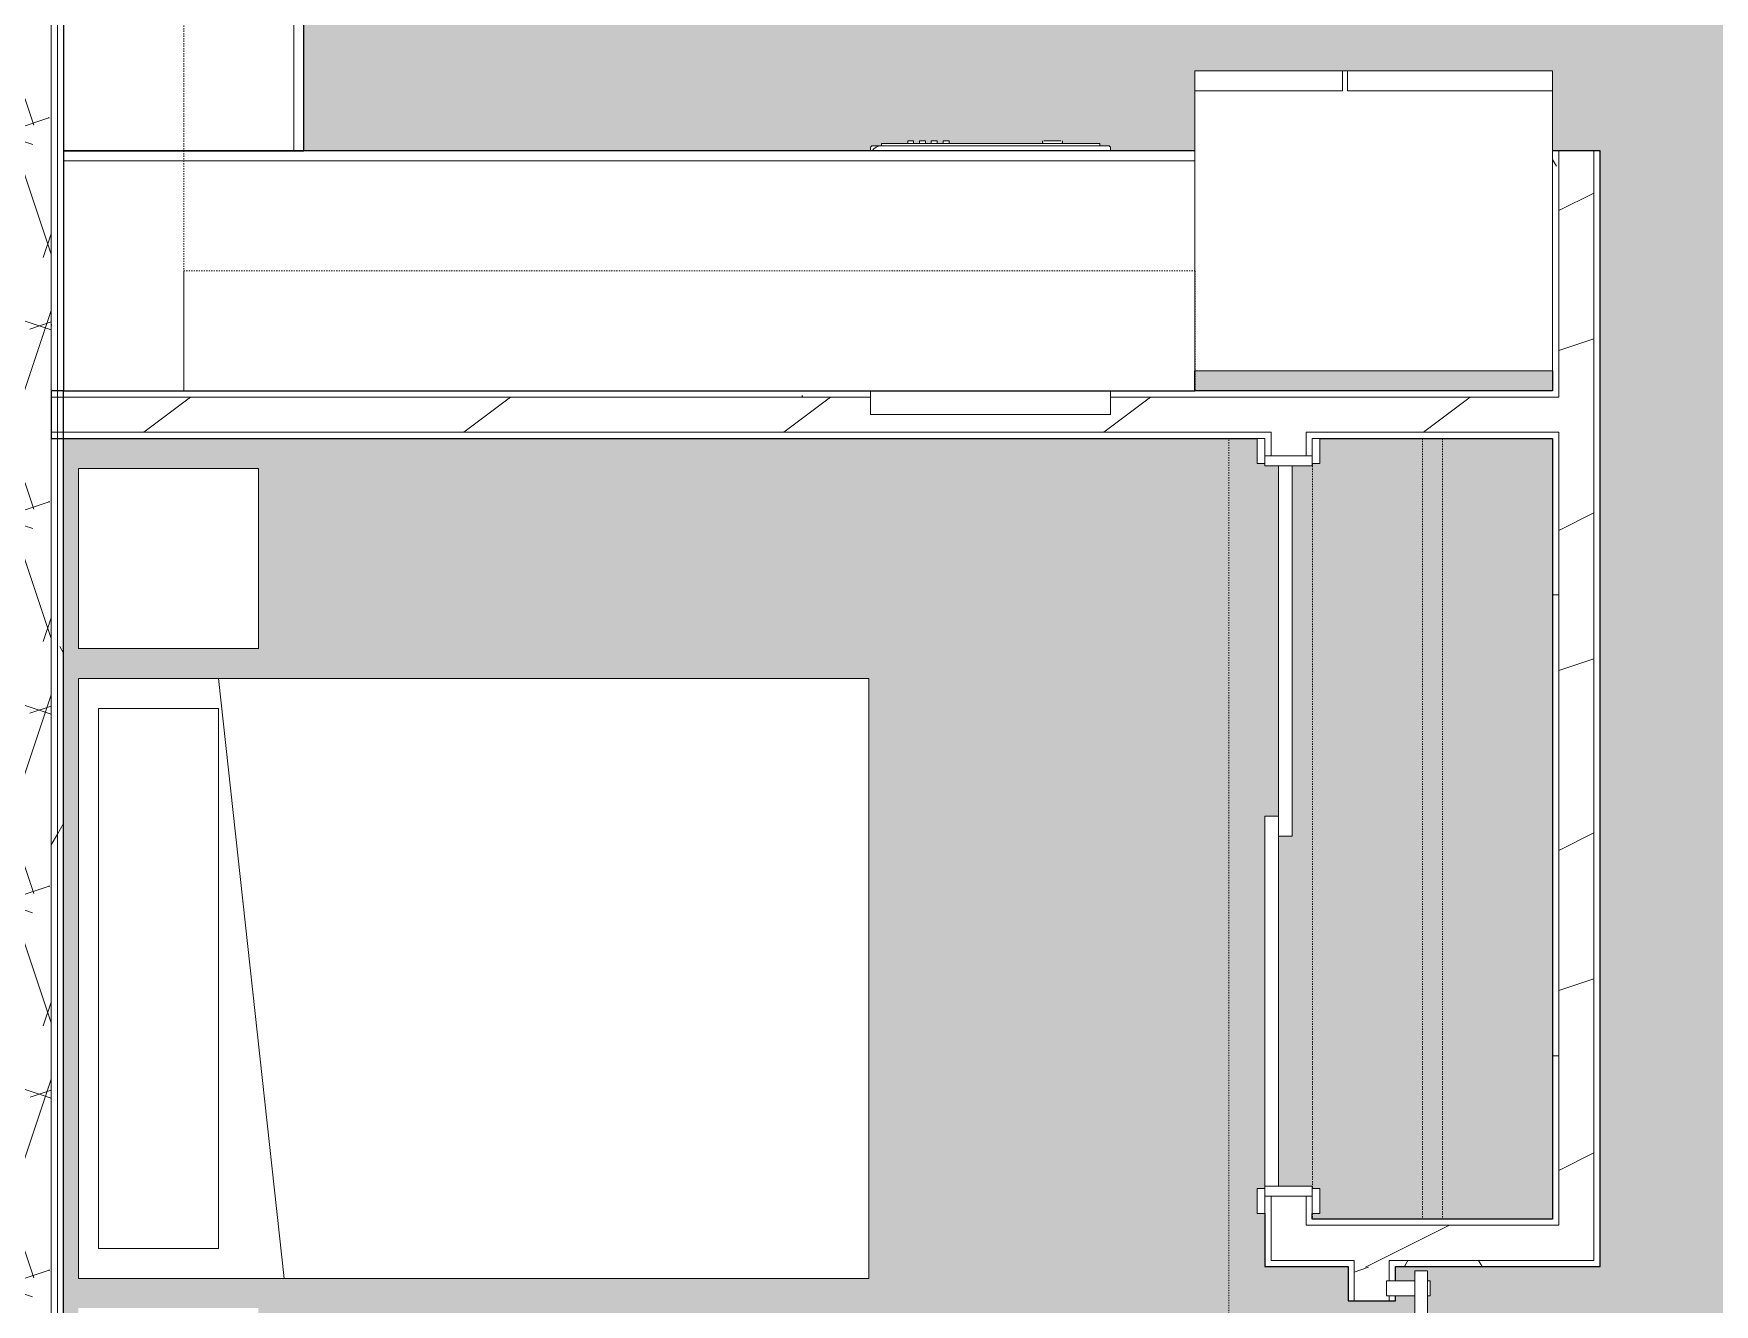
# Model space of a CAD drawing. Header units: inches. Extents: x -4830 to -235, y 9551 to 12852.
# Drawn here: x -2916.3 to -2748.3, y 10558.2 to 10685.3 of the extents above; entities that cross this region are included whole.
import ezdxf

# ---------------------------------------------------------------- set-up
doc = ezdxf.new("R2010")
doc.units = ezdxf.units.IN
doc.header["$MEASUREMENT"] = 0
doc.linetypes.add('Dash', pattern=[0.25, 0.125, -0.125])
for name, color, linetype, lineweight in [('0-1', 7, 'Continuous', 5), ('0-2', 7, 'Continuous', 9), ('A-AREA-PATT-2', 254, 'Continuous', 9), ('A-DOOR-1', 7, 'Continuous', 9), ('A-DOOR-2', 50, 'Continuous', 13), ('A-DOOR-3', 250, 'Continuous', 25), ('A-DOOR-FRAM-1', 50, 'Continuous', 13), ('A-WALL-1', 250, 'Continuous', 25), ('A-WALL-2', 7, 'Continuous', 9), ('A-WALL-PATT-1', 7, 'Continuous', 9), ('A-WALL-PATT-2', 8, 'Continuous', 9), ('A-WALL-PATT-3', 253, 'Continuous', 9), ('I-FURN-1', 7, 'Continuous', 9), ('I-FURN-HDLN-1', 7, 'Dash', 9), ('I-WALL-1', 250, 'Continuous', 25), ('Q-CASE-1', 250, 'Continuous', 25), ('Q-CASE-2', 7, 'Continuous', 9), ('Q-CASE-HDLN-1', 7, 'Dash', 9), ('Q-SPCQ-1', 7, 'Continuous', 9)]:
    doc.layers.add(name, color=color, linetype=linetype, lineweight=lineweight)
pattern_1 = [(0, (0, 0), (61.44, 15.36), [2.534, -43.546, 2.534, -43.546, -245.76]), (0, (0, 0), (61.44, 15.36), [-92.16, 2.534, -89.626, 2.534, -43.546, -107.52]), (0, (0, 0), (61.44, 15.36), [-230.4, 2.534, -28.186, 2.534, -74.266]), (120, (23.04, 7.68), (-44.02215, 45.5286), [2.534, -43.546, 2.534, -43.546, -245.76]), (120, (23.04, 7.68), (-44.02215, 45.5286), [-92.16, 2.534, -89.626, 2.534, -43.546, -107.52]), (120, (23.04, 7.68), (-44.02215, 45.5286), [-230.4, 2.534, -28.186, 2.534, -74.266]), (240, (30.72, 38.4), (-17.41785, -60.8886), [2.534, -43.546, 2.534, -43.546, -245.76]), (240, (30.72, 38.4), (-17.41785, -60.8886), [-92.16, 2.534, -89.626, 2.534, -43.546, -107.52]), (240, (30.72, 38.4), (-17.41785, -60.8886), [-230.4, 2.534, -28.186, 2.534, -74.266])]
pattern_2 = [(216.87, (12.795, 31.987), (95.9612857, 63.9749714), [15.994, -143.942]), (206.565, (31.987, 22.391), (-31.986981, -31.986924), [35.763, -35.763]), (198.435, (31.987, 6.397), (-63.974746, -31.987128), [20.231, -80.922])]

# ---------------------------------------------------------------- blocks, each defined once
blk = doc.blocks.new('FOLDING_SLIDING CLOSET - 72_ x 80_-1372823-FLOOR PLAN - 3RD FLOOR')
at = {"layer": 'A-DOOR-1'}
for p, q in [((-36.25, 3), (-38.75, 3)), ((-38.75, 3), (-38.75, 2.25)), ((-38.75, 2.25), (-36.25, 2.25)), ((-36.25, 2.25), (-36.25, 3)), ((38.75, 3), (36.25, 3)), ((36.25, 3), (36.25, 2.25)), ((36.25, 2.25), (38.75, 2.25)), ((38.75, 2.25), (38.75, 3)), ((-36.25, -2.5), (-38.75, -2.5)), ((-38.75, -2.5), (-38.75, -3.25)), ((-38.75, -3.25), (-36.25, -3.25)), ((-36.25, -3.25), (-36.25, -2.5)), ((38.75, -2.5), (36.25, -2.5)), ((36.25, -2.5), (36.25, -3.25)), ((36.25, -3.25), (38.75, -3.25)), ((38.75, -3.25), (38.75, -2.5))]:
    blk.add_line(p, q, dxfattribs=at)
at = {"layer": 'A-DOOR-2'}
for p, q in [((1, 2.25), (-36, 2.25)), ((-36, 2.25), (-36, 0.87)), ((1, 0.87), (1, 2.25)), ((-36, 0.87), (1, 0.87)), ((36, 0.87), (-1, 0.87)), ((-1, 0.87), (-1, -0.5)), ((36, -0.5), (36, 0.87)), ((-1, -0.5), (36, -0.5))]:
    blk.add_line(p, q, dxfattribs=at)
at = {"layer": 'A-DOOR-FRAM-1'}
for p, q in [((-36, 2.25), (-37, 2.25)), ((-37, 2.25), (-37, -2.5)), ((-36, -2.5), (-36, 2.25)), ((36, 2.25), (36, -2.5)), ((37, 2.25), (36, 2.25)), ((37, -2.5), (37, 2.25)), ((-37, -2.5), (-36, -2.5)), ((36, -2.5), (37, -2.5))]:
    blk.add_line(p, q, dxfattribs=at)
blk = doc.blocks.new('Refrigerator_-_Side-by-Side_6047 - 36_ X 30_-1372843-FLOOR PLAN - 3RD FLOOR')
at = {"layer": 'Q-SPCQ-1'}
for p, q in [((-17.88, 15.58), (17.87, 15.58)), ((-17.88, -14.42), (-17.88, 15.58)), ((-17.88, 15.58), (-3.13, 15.58)), ((-17.88, 15.58), (-17.88, 13.58)), ((-3.13, 13.58), (-3.13, 15.58)), ((-2.63, 15.58), (17.87, 15.58)), ((-2.63, 15.58), (-2.63, 13.58)), ((17.87, 15.58), (17.87, -14.42)), ((17.87, 13.58), (17.87, 15.58)), ((-3.13, 13.58), (-17.88, 13.58)), ((17.87, 13.58), (-2.63, 13.58)), ((17.87, -14.42), (-17.88, -14.42))]:
    blk.add_line(p, q, dxfattribs=at)
blk = doc.blocks.new('OD_CW_Base Cabinet - OD_CW_Base Cabinet-1965007-FLOOR PLAN - 3RD FLOOR')
at = {"layer": 'Q-CASE-1'}
for p, q in [((113.84, 24), (0.74, 24)), ((0.74, 24), (0.74, 22)), ((113.84, 0), (113.84, 24)), ((0.74, 0), (113.84, 0))]:
    blk.add_line(p, q, dxfattribs=at)
at = {"layer": 'Q-CASE-2'}
for p, q in [((0.74, 22), (0.74, 24)), ((0.74, 24), (113.84, 24)), ((113.84, 24), (113.84, 1)), ((0.74, 1), (113.84, 1)), ((113.84, 1), (0.74, 1)), ((113.84, 0), (0.74, 0)), ((113.84, 1), (113.84, 0))]:
    blk.add_line(p, q, dxfattribs=at)
blk = doc.blocks.new('Dishwasher_15404 - 34_ counter-V33-FLOOR PLAN - 3RD FLOOR')
at = {"layer": 'Q-SPCQ-1'}
for p, q in [((0, 24), (0, 0)), ((2.38, 24), (0, 24)), ((26.68, 24), (26.38, 24)), ((26.87, 22.93), (26.87, 23.8)), ((26.87, 0.2), (26.87, 22.93)), ((26.87, 22.91), (27.12, 22.91)), ((27.12, 22.91), (27.12, 1.09)), ((27.37, 20.28), (27.12, 20.28)), ((27.37, 20.28), (27.37, 19.69)), ((27.12, 19.69), (27.37, 19.69)), ((27.37, 19.1), (27.12, 19.1)), ((27.12, 18.51), (27.37, 18.51)), ((27.37, 19.1), (27.37, 18.51)), ((27.37, 17.92), (27.12, 17.92)), ((27.12, 17.33), (27.37, 17.33)), ((27.37, 17.92), (27.37, 17.33)), ((27.37, 16.74), (27.12, 16.74)), ((27.12, 16.15), (27.37, 16.15)), ((27.37, 16.74), (27.37, 16.15)), ((27.37, 6.79), (27.12, 6.79)), ((27.37, 6.66), (27.37, 5.81)), ((27.37, 5.81), (27.37, 4.96)), ((27.12, 4.82), (27.37, 4.82)), ((26.87, 1.09), (27.12, 1.09)), ((0, 0), (2.38, 0)), ((26.38, 0), (26.68, 0))]:
    blk.add_line(p, q, dxfattribs=at)
for centre, radius, start, end in [((25.8, 22.93), 1.07, 360, 57.5725), ((26.68, 23.8), 0.197, 0, 90), ((26.68, 0.2), 0.197, 270, 360), ((26.68, 0.2), 0.197, 285, 345)]:
    blk.add_arc(centre, radius, start, end, dxfattribs=at)
blk = doc.blocks.new('OD_CW_Base Cabinet - OD_CW_Base Cabinet-1965008-FLOOR PLAN - 3RD FLOOR')
at = {"layer": 'Q-CASE-1'}
for p, q in [((46.97, 24), (0.74, 24)), ((0.74, 24), (0.74, 0)), ((133.01, 24), (70.97, 24)), ((133.01, 0), (133.01, 24)), ((0.74, 0), (133.01, 0))]:
    blk.add_line(p, q, dxfattribs=at)
at = {"layer": 'Q-CASE-2'}
for p, q in [((0.74, 1), (0.74, 24)), ((0.74, 24), (46.97, 24)), ((70.97, 24), (133.01, 24)), ((133.01, 24), (133.01, 1)), ((0.74, 0), (0.74, 1)), ((0.74, 1), (46.97, 1)), ((46.97, 1), (0.74, 1)), ((133.01, 0), (0.74, 0)), ((70.97, 1), (133.01, 1)), ((133.01, 1), (70.97, 1)), ((133.01, 1), (133.01, 0))]:
    blk.add_line(p, q, dxfattribs=at)
blk = doc.blocks.new('OD_CW_Upper Cabinet - OD_CW_Upper Cabinet-1965009-FLOOR PLAN - 3RD FLOOR')
at = {"layer": 'Q-CASE-HDLN-1'}
for p, q in [((0.74, -24), (0.74, -12)), ((0.74, -12), (157.01, -12)), ((157.01, -12), (157.01, -24)), ((157.01, -24), (0.74, -24))]:
    blk.add_line(p, q, dxfattribs=at)
blk = doc.blocks.new('Interior_barn_door_18732 - Interior_barn_door_18732-V70-FLOOR PLAN - 3RD FLOOR')
at = {"layer": 'A-DOOR-1'}
for p, q in [((-57.5, -1.47), (-59, -1.47)), ((-59, -1.47), (-59, -4.32)), ((-57.5, -4.32), (-57.5, -1.47)), ((20, -1.47), (18.5, -1.47)), ((18.5, -1.47), (18.5, -4.32)), ((20, -4.32), (20, -1.47)), ((-53.22, -4.32), (-60, -4.32)), ((-60, -4.95), (-60, -4.32)), ((-60, -5.57), (-60, -4.95)), ((-53.29, -4.23), (-52.82, -4.98)), ((-52.82, -4.92), (-53.29, -5.67)), ((-53.27, -4.23), (-52.79, -4.23)), ((-52.79, -4.23), (-52.31, -4.23)), ((-52.76, -4.98), (-52.29, -4.23)), ((-52.29, -5.67), (-52.76, -4.92)), ((-23.43, -4.32), (-52.36, -4.32)), ((-50.9, -4.07), (-24.9, -4.07)), ((-23.5, -4.23), (-23.03, -4.98)), ((-23.03, -4.92), (-23.5, -5.67)), ((-23.48, -4.23), (-23, -4.23)), ((-23, -4.23), (-22.52, -4.23)), ((-22.97, -4.98), (-22.5, -4.23)), ((-22.5, -5.67), (-22.97, -4.92)), ((21, -4.32), (-22.57, -4.32)), ((21, -4.32), (21, -4.95)), ((21, -4.95), (21, -5.57)), ((-60, -5.57), (-53.21, -5.57)), ((-59, -5.57), (-59, -5.85)), ((-59, -5.85), (-57.5, -5.85)), ((-57.5, -5.85), (-57.5, -5.57)), ((-53.56, -5.67), (-53.56, -6)), ((-52.06, -5.67), (-53.56, -5.67)), ((-52.06, -6), (-53.56, -6)), ((-52.37, -5.57), (-23.42, -5.57)), ((-52.06, -6), (-52.06, -5.67)), ((-24.9, -5.82), (-50.9, -5.82)), ((-23.73, -6), (-23.73, -5.67)), ((-22.23, -5.67), (-23.73, -5.67)), ((-22.23, -6), (-23.73, -6)), ((-23.44, -6.07), (-23.69, -6.07)), ((-23.69, -6.07), (-23.44, -6.07)), ((-23.35, -6.32), (-23.63, -6.32)), ((-23.63, -6.32), (-23.63, -6.57)), ((-23.63, -6.57), (-23.35, -6.57)), ((-23.59, -6.32), (-23.59, -6.57)), ((-22.69, -6.07), (-23.44, -6.07)), ((-23.41, -6.32), (-22.49, -6.32)), ((-22.49, -6.57), (-23.41, -6.57)), ((-23.32, -6.07), (-23.32, -6.32)), ((-23.32, -6.07), (-23.32, -6.32)), ((-22.82, -6.32), (-22.82, -6.07)), ((-22.82, -6.32), (-22.82, -6.07)), ((-22.44, -6.07), (-22.69, -6.07)), ((-22.69, -6.07), (-22.44, -6.07)), ((-22.49, -6.32), (-22.67, -6.32)), ((-22.67, -6.57), (-22.49, -6.57)), ((-22.58, -5.57), (21, -5.57)), ((-22.49, -6.32), (-22.49, -6.57)), ((-22.23, -5.67), (-22.23, -6)), ((-20.62, -6.57), (-20.62, -6.32)), ((18.5, -5.57), (18.5, -5.85)), ((18.5, -5.85), (20, -5.85)), ((20, -5.85), (20, -5.57))]:
    blk.add_line(p, q, dxfattribs=at)
for points, knots in [([(-23.63, -6.32), (-23.6, -6.32), (-23.54, -6.32), (-23.46, -6.32), (-23.43, -6.32)], [-0.72570661, -0.72570661, -0.72570661, -0.72570661, -0.67955891, -0.66350319, -0.66350319, -0.66350319, -0.66350319]), ([(-23.43, -6.57), (-23.46, -6.57), (-23.54, -6.57), (-23.6, -6.57), (-23.63, -6.57)], [0.66350319, 0.66350319, 0.66350319, 0.66350319, 0.67955891, 0.72570661, 0.72570661, 0.72570661, 0.72570661]), ([(-22.49, -6.32), (-22.52, -6.32), (-22.6, -6.32), (-22.69, -6.32), (-22.7, -6.32)], [-0.1486938, -0.1486938, -0.1486938, -0.1486938, -0.13013365, -0.08496789, -0.08496789, -0.08496789, -0.08496789]), ([(-22.68, -6.57), (-22.66, -6.57), (-22.61, -6.57), (-22.52, -6.57), (-22.49, -6.57)], [0.08496789, 0.08496789, 0.08496789, 0.08496789, 0.13013365, 0.1486938, 0.1486938, 0.1486938, 0.1486938]), ([(-22.49, -6.32), (-22.05, -6.32), (-21.63, -6.32), (-21.29, -6.32), (-20.97, -6.32), (-20.67, -6.32), (-20.62, -6.32), (-20.62, -6.32)], [-0.722227, -0.722227, -0.722227, -0.722227, -0.6854273, -0.6485379, -0.6054888, -0.5563887, -0.5098073, -0.5098073, -0.5098073, -0.5098073]), ([(-20.62, -6.57), (-20.62, -6.57), (-20.67, -6.57), (-20.97, -6.57), (-21.29, -6.57), (-21.63, -6.57), (-22.05, -6.57), (-22.49, -6.57)], [0.5098073, 0.5098073, 0.5098073, 0.5098073, 0.5563887, 0.6054888, 0.6485379, 0.6854273, 0.722227, 0.722227, 0.722227, 0.722227]), ([(-20.62, -6.32), (-20.62, -6.32), (-20.63, -6.32), (-20.69, -6.32), (-20.77, -6.32), (-20.79, -6.32)], [-0.50809684, -0.50809684, -0.50809684, -0.50809684, -0.4969616, -0.43765961, -0.42483944, -0.42483944, -0.42483944, -0.42483944]), ([(-20.79, -6.57), (-20.77, -6.57), (-20.69, -6.57), (-20.63, -6.57), (-20.62, -6.57), (-20.62, -6.57)], [0.42483944, 0.42483944, 0.42483944, 0.42483944, 0.43765961, 0.4969616, 0.50809684, 0.50809684, 0.50809684, 0.50809684])]:
    blk.add_open_spline(points, degree=3, knots=knots, dxfattribs=at)
for points in [[(-22.67, -6.32), (-22.65, -6.32), (-22.6, -6.32), (-22.5, -6.32)], [(-22.5, -6.57), (-22.6, -6.57), (-22.65, -6.57), (-22.67, -6.57)], [(-22.47, -6.32), (-22.52, -6.32), (-22.58, -6.32), (-22.65, -6.32)], [(-22.63, -6.57), (-22.57, -6.57), (-22.52, -6.57), (-22.47, -6.57)], [(-22.62, -6.32), (-22.58, -6.32), (-22.54, -6.32), (-22.5, -6.32)], [(-22.5, -6.57), (-22.54, -6.57), (-22.58, -6.57), (-22.62, -6.57)]]:
    blk.add_open_spline(points, degree=3, dxfattribs=at)
at = {"layer": 'A-DOOR-3'}
for p, q in [((-50.9, -4.07), (-55.9, -4.07)), ((-55.9, -4.07), (-55.9, -4.32)), ((-50.9, -4.33), (-50.9, -4.07)), ((-19.9, -4.07), (-24.9, -4.07)), ((-24.9, -4.07), (-24.9, -4.34)), ((-19.9, -4.34), (-19.9, -4.07)), ((-55.9, -5.57), (-55.9, -5.82)), ((-55.9, -5.82), (-53.56, -5.82)), ((-52.06, -5.82), (-50.9, -5.82)), ((-50.9, -5.82), (-50.9, -5.57)), ((-24.9, -5.55), (-24.9, -5.82)), ((-24.9, -5.82), (-23.73, -5.82)), ((-22.23, -5.82), (-19.9, -5.82)), ((-19.9, -5.82), (-19.9, -5.55))]:
    blk.add_line(p, q, dxfattribs=at)
blk = doc.blocks.new('OD_CW_Upper Cabinet - OD_CW_Upper Cabinet-1965010-FLOOR PLAN - 3RD FLOOR')
at = {"layer": 'Q-CASE-HDLN-1'}
for p, q in [((0.74, -24), (0.74, -12)), ((0.74, -12), (101.84, -12)), ((101.84, -12), (101.84, -24)), ((101.84, -24), (0.74, -24))]:
    blk.add_line(p, q, dxfattribs=at)
blk = doc.blocks.new('OD_CW_Closet - OD_CW_Closet-1690852-FLOOR PLAN - 3RD FLOOR')
at = {"layer": 'Q-CASE-HDLN-1'}
for p, q in [((78.78, 24), (0.74, 24)), ((0.74, 24), (0.74, 0.73)), ((78.78, 0), (78.78, 24)), ((0.74, 13), (78.78, 13)), ((0.74, 11), (78.78, 11)), ((3.24, 0), (75.74, 0)), ((78.24, 0), (78.78, 0))]:
    blk.add_line(p, q, dxfattribs=at)
blk = doc.blocks.new('Bed-Standard - Queen 60_ x 79_-1242961-FLOOR PLAN - 3RD FLOOR')
at = {"layer": 'I-FURN-1'}
for p, q in [((40.69, 37.7), (-19.31, 37.7)), ((-19.31, 37.7), (-19.31, -41.3)), ((40.69, -41.3), (40.69, 37.7)), ((-16.31, 35.7), (-16.31, 23.7)), ((-16.31, 35.7), (37.69, 35.7)), ((37.69, 35.7), (37.69, 23.7)), ((40.69, 23.7), (-19.31, 17.13)), ((-16.31, 23.7), (37.69, 23.7)), ((-19.31, -41.3), (40.69, -41.3))]:
    blk.add_line(p, q, dxfattribs=at)
at = {"layer": 'I-FURN-HDLN-1'}
for p, q in [((-55.31, 37.7), (-55.31, -77.3)), ((64.69, -77.3), (64.69, 37.7)), ((-55.31, -77.3), (64.69, -77.3))]:
    blk.add_line(p, q, dxfattribs=at)
blk = doc.blocks.new('Table-Night Stand - 18_ x 18_ x 24_-1352623-FLOOR PLAN - 3RD FLOOR')
at = {"layer": 'I-FURN-1'}
for p, q in [((18.15, 18), (0.15, 18)), ((0.15, 18), (0.15, 0)), ((18.15, 0), (18.15, 18)), ((0.15, 0), (18.15, 0))]:
    blk.add_line(p, q, dxfattribs=at)
blk = doc.blocks.new('CTR - 1st Phase - Unit Layouts_rvt-1-FLOOR PLAN - 3RD FLOOR')
at = {"layer": 'A-WALL-PATT-1'}
h = blk.add_hatch(dxfattribs=at)
h.set_pattern_fill('FP_1', color=256, style=0, pattern_type=2)
h.set_pattern_definition(pattern_1)
h.paths.add_polyline_path([(-2763.85, 10566.76), (-2763.85, 10645.43), (-2764.47, 10645.43), (-2764.47, 10566.76)], flags=0)
h.paths.add_polyline_path([(-2764.47, 10648.93), (-2763.85, 10648.93), (-2763.85, 10673.55), (-2764.47, 10673.55), (-2764.47, 10649.55)], flags=0)
h = blk.add_hatch(dxfattribs=at)
h.set_pattern_fill('FP_1', color=256, style=0, pattern_type=2)
h.set_pattern_definition(pattern_1)
h.paths.add_polyline_path([(-2869.1, 10648.93), (-2832.66, 10648.93), (-2832.66, 10649.55), (-2913.32, 10649.55), (-2913.32, 10648.93), (-2890.32, 10648.93)], flags=0)
h.paths.add_polyline_path([(-2792.62, 10648.93), (-2764.47, 10648.93), (-2764.47, 10649.55), (-2808.66, 10649.55), (-2808.66, 10648.93), (-2792.9, 10648.93)], flags=0)
h = blk.add_hatch(dxfattribs=at)
h.set_pattern_fill('FP_1', color=256, style=0, pattern_type=2)
h.set_pattern_definition(pattern_1)
h.paths.add_polyline_path([(-2777.44, 10562.01), (-2759.72, 10562.01), (-2759.72, 10562.63), (-2780.8, 10562.63), (-2780.8, 10562.01), (-2777.44, 10562.01)], flags=0)
h.paths.add_polyline_path([(-2788.5, 10562.01), (-2784.3, 10562.01), (-2784.3, 10562.63), (-2792.62, 10562.63), (-2792.56, 10562.01), (-2789.12, 10562.01)], flags=0)
h = blk.add_hatch(dxfattribs=at)
h.set_pattern_fill('FP_1', color=256, style=0, pattern_type=2)
h.set_pattern_definition(pattern_1)
h.paths.add_polyline_path([(-2780.8, 10475.14), (-2780.17, 10475.14), (-2780.17, 10481.58), (-2780.8, 10481.58)], flags=0)
h.paths.add_polyline_path([(-2780.17, 10483.08), (-2780.17, 10522.58), (-2780.8, 10522.58), (-2780.8, 10483.08), (-2780.69, 10483.08)], flags=0)
h.paths.add_polyline_path([(-2780.8, 10558.58), (-2780.17, 10558.58), (-2780.17, 10559.08), (-2780.8, 10559.08)], flags=0)
h.paths.add_polyline_path([(-2780.8, 10560.58), (-2780.17, 10560.58), (-2780.17, 10562.01), (-2780.8, 10562.01), (-2780.8, 10561.58)], flags=0)
at = {"layer": 'A-WALL-PATT-2'}
h = blk.add_hatch(dxfattribs=at)
h.set_pattern_fill('FP_2', color=256, style=0, pattern_type=2)
h.set_pattern_definition(pattern_2)
h.paths.add_polyline_path([(-2763.85, 10566.13), (-2760.35, 10566.13), (-2760.35, 10673.55), (-2763.85, 10673.55), (-2763.85, 10566.76)], flags=0)
h = blk.add_hatch(dxfattribs=at)
h.set_pattern_fill('FP_2', color=256, style=0, pattern_type=2)
h.set_pattern_definition(pattern_2)
h.paths.add_polyline_path([(-2792.62, 10645.43), (-2763.85, 10645.43), (-2763.85, 10648.93), (-2808.66, 10648.93), (-2808.66, 10647.18), (-2832.66, 10647.18), (-2832.66, 10648.93), (-2914.57, 10648.93), (-2914.57, 10645.43), (-2792.9, 10645.43)], flags=0)
h = blk.add_hatch(dxfattribs=at)
h.set_pattern_fill('FP_2', color=256, style=0, pattern_type=2)
h.set_pattern_definition(pattern_2)
h.paths.add_polyline_path([(-2775.34, 10562.63), (-2760.35, 10562.63), (-2760.35, 10566.13), (-2789.12, 10566.11), (-2789.12, 10562.63), (-2780.8, 10562.63)], flags=0)
h = blk.add_hatch(dxfattribs=at)
h.set_pattern_fill('FP_2', color=256, style=0, pattern_type=2)
h.set_pattern_definition(pattern_2)
h.paths.add_polyline_path([(-2780.8, 10475.13), (-2780.8, 10481.58), (-2781.08, 10481.58), (-2781.08, 10483.08), (-2780.8, 10483.08), (-2780.8, 10522.58), (-2784.3, 10522.55), (-2784.3, 10475.13), (-2781.08, 10475.13)], flags=0)
h.paths.add_polyline_path([(-2781.08, 10558.58), (-2780.8, 10558.58), (-2780.8, 10559.08), (-2781.08, 10559.08), (-2781.08, 10560.58), (-2780.8, 10560.58), (-2780.8, 10562.63), (-2784.3, 10562.63), (-2784.3, 10558.58)], flags=0)
at = {"layer": 'A-WALL-1'}
for p, q in [((-2759.72, 10673.55), (-2764.47, 10673.55)), ((-2759.72, 10566.76), (-2759.72, 10673.55)), ((-2764.47, 10651.55), (-2764.47, 10649.55)), ((-2913.32, 10649.55), (-2914.57, 10649.55)), ((-2914.57, 10649.55), (-2914.57, 10644.8)), ((-2764.47, 10649.55), (-2800.22, 10649.55)), ((-2914.57, 10644.8), (-2794, 10644.8)), ((-2787.75, 10644.8), (-2764.47, 10644.8)), ((-2764.47, 10644.8), (-2764.47, 10566.76)), ((-2793.25, 10567.3), (-2793.25, 10562.01)), ((-2788.5, 10566.76), (-2788.5, 10567.3)), ((-2764.47, 10566.76), (-2788.5, 10566.76)), ((-2759.72, 10562.63), (-2759.72, 10566.76)), ((-2759.72, 10562.01), (-2759.72, 10562.63)), ((-2793.25, 10562.01), (-2792.62, 10562.01)), ((-2792.62, 10562.01), (-2788.5, 10562.01)), ((-2788.5, 10562.01), (-2784.92, 10562.01)), ((-2784.92, 10562.01), (-2784.92, 10558.58)), ((-2780.17, 10560.58), (-2780.17, 10562.01)), ((-2780.17, 10562.01), (-2759.72, 10562.01)), ((-2780.17, 10558.58), (-2780.17, 10559.08)), ((-2784.92, 10558.58), (-2780.17, 10558.58))]:
    blk.add_line(p, q, dxfattribs=at)
at = {"layer": 'A-WALL-2'}
for p, q in [((-2763.85, 10648.93), (-2763.85, 10673.55)), ((-2760.35, 10566.76), (-2760.35, 10673.55)), ((-2832.66, 10648.93), (-2914.57, 10648.93)), ((-2764.47, 10648.93), (-2808.66, 10648.93)), ((-2763.85, 10648.93), (-2764.47, 10648.93)), ((-2792.62, 10645.43), (-2914.57, 10645.43)), ((-2792.62, 10645.43), (-2792.62, 10644.8)), ((-2792.62, 10644.8), (-2792.62, 10643.05)), ((-2789.12, 10645.43), (-2789.12, 10644.8)), ((-2764.47, 10645.43), (-2789.12, 10645.43)), ((-2789.12, 10644.8), (-2789.12, 10643.05)), ((-2763.85, 10645.43), (-2764.47, 10645.43)), ((-2763.85, 10566.76), (-2763.85, 10645.43)), ((-2792.62, 10569.05), (-2792.62, 10562.63)), ((-2789.12, 10569.05), (-2789.12, 10566.13)), ((-2788.5, 10566.13), (-2789.12, 10566.13)), ((-2763.85, 10566.13), (-2788.5, 10566.13)), ((-2763.85, 10566.76), (-2763.85, 10566.13)), ((-2760.35, 10566.76), (-2760.35, 10566.13)), ((-2760.35, 10566.13), (-2760.35, 10562.63)), ((-2789.12, 10562.63), (-2792.62, 10562.63)), ((-2788.5, 10562.63), (-2789.12, 10562.63)), ((-2784.3, 10562.63), (-2788.5, 10562.63)), ((-2784.3, 10562.63), (-2784.3, 10562.01)), ((-2780.8, 10562.63), (-2780.8, 10562.01)), ((-2760.35, 10562.63), (-2780.8, 10562.63)), ((-2784.3, 10562.01), (-2784.3, 10558.58)), ((-2780.8, 10562.01), (-2780.8, 10560.58)), ((-2780.8, 10559.08), (-2780.8, 10558.58))]:
    blk.add_line(p, q, dxfattribs=at)
at = {"layer": '0-2'}
for name, p, rotation in [('OD_CW_Base Cabinet - OD_CW_Base Cabinet-1965008-FLOOR PLAN - 3RD FLOOR', (-2889.32, 10672.81), 89.99999999996938), ('OD_CW_Upper Cabinet - OD_CW_Upper Cabinet-1965009-FLOOR PLAN - 3RD FLOOR', (-2889.32, 10806.56), 269.9999999999742), ('OD_CW_Base Cabinet - OD_CW_Base Cabinet-1965007-FLOOR PLAN - 3RD FLOOR', (-2799.49, 10673.55), 180), ('Dishwasher_15404 - 34_ counter-V33-FLOOR PLAN - 3RD FLOOR', (-2808.66, 10647.18), 89.99999999996861), ('Bed-Standard - Queen 60_ x 79_-1242961-FLOOR PLAN - 3RD FLOOR', (-2874.14, 10580.11), 89.99999999995094), ('FOLDING_SLIDING CLOSET - 72_ x 80_-1372823-FLOOR PLAN - 3RD FLOOR', (-2791, 10606.05), 89.99999999995859), ('OD_CW_Closet - OD_CW_Closet-1690852-FLOOR PLAN - 3RD FLOOR', (-2788.47, 10645.54), 269.9999999999516), ('Table-Night Stand - 18_ x 18_ x 24_-1352623-FLOOR PLAN - 3RD FLOOR', (-2893.85, 10623.66), 89.9999999999465), ('Interior_barn_door_18732 - Interior_barn_door_18732-V70-FLOOR PLAN - 3RD FLOOR', (-2782.55, 10540.58), 89.99999999996984)]:
    blk.add_blockref(name, p, dxfattribs=dict(at, rotation=rotation))
for name, p in [('Refrigerator_-_Side-by-Side_6047 - 36_ X 30_-1372843-FLOOR PLAN - 3RD FLOOR', (-2782.35, 10665.97)), ('OD_CW_Upper Cabinet - OD_CW_Upper Cabinet-1965010-FLOOR PLAN - 3RD FLOOR', (-2902.06, 10673.55))]:
    blk.add_blockref(name, p, dxfattribs=at)
blk = doc.blocks.new('CTR - 1st Phase - Common Walls_rvt-1-FLOOR PLAN - 3RD FLOOR')
at = {"layer": 'A-AREA-PATT-2'}
h = blk.add_hatch(color=256, dxfattribs=at)
h.paths.add_polyline_path([(-2882.07, 10455.44), (-2882.07, 10457.3), (-2877.32, 10457.3), (-2877.32, 10455.44), (-2871.3, 10455.44), (-2871.3, 10462.89), (-2871.17, 10463.85), (-2870.8, 10464.75), (-2870.21, 10465.52), (-2869.44, 10466.11), (-2868.54, 10466.49), (-2867.5, 10466.61), (-2866.19, 10466.61), (-2866.53, 10469.64), (-2867.72, 10470.64), (-2868.29, 10471.64), (-2868.69, 10473.39), (-2868.82, 10474.64), (-2868.65, 10476.63), (-2868.11, 10478.64), (-2867.38, 10480.64), (-2866.45, 10482.64), (-2865.06, 10484.64), (-2864.06, 10485.64), (-2863.14, 10486.16), (-2861.82, 10486.64), (-2860.82, 10486.64), (-2859.45, 10486.14), (-2858.58, 10485.64), (-2857.58, 10484.64), (-2856.2, 10482.64), (-2855.26, 10480.64), (-2854.54, 10478.64), (-2854, 10476.63), (-2853.86, 10474.22), (-2854, 10473.15), (-2854.09, 10472.64), (-2854.36, 10471.64), (-2854.92, 10470.64), (-2856.11, 10469.64), (-2856.46, 10466.61), (-2855.07, 10466.61), (-2854.11, 10466.49), (-2853.21, 10466.11), (-2852.44, 10465.52), (-2851.85, 10464.75), (-2851.47, 10463.85), (-2851.35, 10462.57), (-2851.35, 10455.44), (-2843.32, 10455.44), (-2843.32, 10479.16), (-2784.92, 10479.16), (-2784.92, 10518.42), (-2793.25, 10518.42), (-2793.25, 10523.17), (-2784.92, 10523.17), (-2784.92, 10522.55), (-2780.17, 10522.58), (-2780.17, 10483.08), (-2778.23, 10483.08), (-2778.23, 10484.69), (-2778.48, 10484.69), (-2778.48, 10520.69), (-2778.23, 10520.69), (-2778.23, 10559.08), (-2780.17, 10559.08), (-2780.17, 10558.58), (-2784.92, 10558.58), (-2784.92, 10562.01), (-2793.25, 10562.01), (-2793.25, 10567.3), (-2794, 10567.3), (-2794, 10569.8), (-2793.25, 10569.8), (-2793.25, 10607.05), (-2791.87, 10607.05), (-2791.87, 10642.05), (-2793.25, 10642.05), (-2793.25, 10642.3), (-2794, 10642.3), (-2794, 10644.8), (-2913.32, 10644.8), (-2913.32, 10523.17), (-2827.25, 10523.17), (-2827.25, 10522.3), (-2863.25, 10522.3), (-2863.25, 10519.3), (-2827.25, 10519.3), (-2827.25, 10518.42), (-2913.32, 10518.42), (-2913.32, 10482.42), (-2877.32, 10482.42), (-2877.32, 10477.3), (-2882.07, 10477.3), (-2882.07, 10477.67), (-2913.32, 10477.67), (-2913.32, 10455.44), (-2897.08, 10455.44)], flags=0)
h.paths.add_polyline_path([(-2720.72, 10475.39), (-2722.47, 10475.39), (-2722.47, 10511.39), (-2720.72, 10511.39), (-2720.72, 10475.76)], flags=0)
h.paths.add_polyline_path([(-2724.75, 10473.39), (-2720.72, 10473.45), (-2720.72, 10475.39), (-2718.72, 10475.39), (-2718.72, 10476.39), (-2717.72, 10476.39), (-2717.72, 10727.77), (-2733.85, 10727.77), (-2733.85, 10745.77), (-2729.85, 10745.77), (-2729.85, 10781.77), (-2733.85, 10781.77), (-2733.85, 10799.77), (-2717.72, 10799.77), (-2717.72, 10809.64), (-2718.67, 10809.64), (-2718.67, 10814.39), (-2717.72, 10814.39), (-2717.72, 10843.51), (-2714.91, 10843.51), (-2714.91, 10846.39), (-2716.91, 10846.39), (-2716.91, 10846.95), (-2750.94, 10846.95), (-2750.94, 10846.39), (-2752.94, 10846.39), (-2752.94, 10842.54), (-2749.97, 10842.54), (-2749.97, 10814.39), (-2748.67, 10814.39), (-2748.67, 10809.64), (-2754.72, 10809.64), (-2754.72, 10842.51), (-2791.71, 10842.51), (-2791.71, 10845.89), (-2829.74, 10845.89), (-2829.74, 10842.51), (-2830.11, 10842.51), (-2830.11, 10845.89), (-2868.14, 10845.89), (-2868.14, 10842.51), (-2881.82, 10842.51), (-2881.82, 10841.2), (-2886.57, 10841.2), (-2886.57, 10842.51), (-2913.32, 10842.51), (-2913.32, 10810.57), (-2886.57, 10810.57), (-2886.57, 10811.2), (-2881.82, 10811.2), (-2881.82, 10805.82), (-2889.32, 10805.82), (-2889.32, 10673.55), (-2832.66, 10673.55), (-2832.61, 10673.91), (-2832.47, 10674.05), (-2831.57, 10674.07), (-2831.57, 10674.3), (-2828.95, 10674.3), (-2828.95, 10674.55), (-2828.36, 10674.55), (-2828.36, 10674.3), (-2827.77, 10674.3), (-2827.77, 10674.55), (-2827.18, 10674.55), (-2827.18, 10674.3), (-2826.59, 10674.3), (-2826.59, 10674.55), (-2826, 10674.55), (-2826, 10674.3), (-2825.4, 10674.3), (-2825.4, 10674.55), (-2824.81, 10674.55), (-2824.81, 10674.3), (-2815.32, 10674.3), (-2815.32, 10674.55), (-2813.62, 10674.55), (-2813.62, 10674.3), (-2809.76, 10674.3), (-2809.76, 10674.05), (-2808.86, 10674.05), (-2808.66, 10673.86), (-2808.66, 10673.55), (-2800.22, 10673.55), (-2800.22, 10681.55), (-2764.47, 10681.55), (-2764.47, 10673.55), (-2759.72, 10673.55), (-2759.72, 10562.01), (-2780.17, 10562.01), (-2780.17, 10560.58), (-2778.23, 10560.58), (-2778.14, 10561.58), (-2776.98, 10561.58), (-2776.98, 10560.58), (-2776.7, 10560.58), (-2776.7, 10559.08), (-2776.98, 10559.08), (-2776.98, 10520.69), (-2776.73, 10520.69), (-2776.73, 10518.35), (-2776.55, 10518.35), (-2776.55, 10516.85), (-2776.73, 10516.85), (-2776.73, 10488.52), (-2776.55, 10488.52), (-2776.55, 10487.02), (-2776.73, 10487.02), (-2776.73, 10484.69), (-2776.98, 10484.69), (-2776.98, 10483.08), (-2776.7, 10483.08), (-2776.73, 10481.58), (-2776.98, 10481.58), (-2777.06, 10480.58), (-2778.23, 10480.58), (-2778.23, 10481.58), (-2780.17, 10481.58), (-2780.17, 10476.39), (-2758.72, 10476.39), (-2758.72, 10475.39), (-2756.72, 10475.39), (-2756.72, 10473.45), (-2754.18, 10473.39)], flags=0)
h.paths.add_polyline_path([(-2775.98, 10517.23), (-2776.23, 10517.23), (-2776.23, 10517.91), (-2775.98, 10517.91), (-2775.98, 10517.36)], flags=0)
h.paths.add_polyline_path([(-2776.23, 10518.09), (-2776.23, 10519.79), (-2775.98, 10519.79), (-2775.98, 10518.09)], flags=0)
h.paths.add_polyline_path([(-2911.85, 10539.87), (-2911.85, 10557.87), (-2893.85, 10557.87), (-2893.85, 10539.87), (-2900.99, 10539.87)], flags=0)
h.paths.add_polyline_path([(-2899.41, 10560.8), (-2911.85, 10560.8), (-2911.85, 10620.8), (-2832.85, 10620.8), (-2832.85, 10560.8), (-2893.85, 10560.8)], flags=0)
h.paths.add_polyline_path([(-2775.34, 10566.76), (-2764.47, 10566.76), (-2764.47, 10644.8), (-2787.75, 10644.8), (-2787.75, 10642.3), (-2788.5, 10642.3), (-2788.5, 10642.05), (-2790.5, 10642.05), (-2790.5, 10605.05), (-2791.87, 10605.05), (-2791.87, 10570.05), (-2788.5, 10570.05), (-2788.5, 10569.8), (-2787.75, 10569.8), (-2787.75, 10567.3), (-2788.5, 10567.3), (-2788.5, 10566.76), (-2780.8, 10566.76)], flags=0)
h.paths.add_polyline_path([(-2893.85, 10623.8), (-2911.85, 10623.8), (-2911.85, 10641.8), (-2893.85, 10641.8), (-2893.85, 10627.84)], flags=0)
h.paths.add_polyline_path([(-2781.92, 10649.55), (-2764.47, 10649.55), (-2764.47, 10651.55), (-2800.22, 10651.55), (-2800.22, 10649.55), (-2792.06, 10649.55)], flags=0)
h.paths.add_polyline_path([(-2824.85, 10718.26), (-2824.85, 10802.26), (-2789.85, 10802.26), (-2789.85, 10796.26), (-2788.85, 10796.26), (-2788.85, 10724.26), (-2789.85, 10724.26), (-2789.85, 10718.26), (-2820.85, 10718.26)], flags=0)
h.paths.add_polyline_path([(-2757.78, 10733.26), (-2773.85, 10733.26), (-2773.85, 10793.26), (-2743.85, 10793.26), (-2743.85, 10733.26)], flags=0)
h.paths.add_polyline_path([(-2885.95, 10814.2), (-2911.73, 10814.2), (-2911.73, 10839.2), (-2885.73, 10839.2), (-2885.73, 10814.2)], flags=0)
h.paths.add_polyline_path([(-2721.11, 10815.79), (-2721.56, 10815.79), (-2721.56, 10816.29), (-2738.11, 10816.29), (-2738.17, 10815.79), (-2738.24, 10815.79), (-2738.24, 10816.29), (-2747.92, 10816.29), (-2747.92, 10841.54), (-2719.92, 10841.54), (-2719.92, 10816.29), (-2721.03, 10816.29), (-2721.03, 10815.79)], flags=0)
at = {"layer": 'A-WALL-PATT-1'}
h = blk.add_hatch(dxfattribs=at)
h.set_pattern_fill('FP_1', color=256, style=0, pattern_type=2)
h.set_pattern_definition(pattern_1)
h.paths.add_polyline_path([(-2913.95, 10454.81), (-2913.95, 10645.43), (-2914.57, 10645.43), (-2914.57, 10454.81)], flags=0)
h.paths.add_polyline_path([(-2914.26, 10648.93), (-2913.95, 10648.93), (-2913.95, 10843.14), (-2914.57, 10843.14), (-2914.57, 10648.93)], flags=0)
h = blk.add_hatch(dxfattribs=at)
h.set_pattern_fill('FP_1', color=256, style=0, pattern_type=2)
h.set_pattern_definition(pattern_1)
h.paths.add_polyline_path([(-2913.32, 10455.44), (-2913.32, 10645.43), (-2913.95, 10645.43), (-2913.95, 10455.44)], flags=0)
h.paths.add_polyline_path([(-2913.32, 10648.93), (-2913.32, 10719.78), (-2913.95, 10719.78), (-2913.95, 10648.93)], flags=0)
h.paths.add_polyline_path([(-2913.95, 10743.78), (-2913.32, 10743.78), (-2913.32, 10843.14), (-2913.95, 10843.14), (-2913.95, 10755.86)], flags=0)
at = {"layer": 'A-WALL-PATT-3'}
h = blk.add_hatch(dxfattribs=at)
h.set_pattern_fill('FP_34', color=256, style=0, pattern_type=2)
h.set_pattern_definition([(161.57, (0.96, 0.96), (-7.6802237, -0.0009796), [0, -54.643, 6.067, 0]), (18.43, (-0.96, 0.96), (-7.6802237, 0.0009796), [0, -54.643, 6.067, 0]), (108.43, (0.96, 0.96), (3.8382953, -19.2013653), [18.211, -42.499]), (71.57, (-0.96, 0.96), (3.8382953, 19.2013653), [18.211, -42.499])])
h.paths.add_polyline_path([(-2914.57, 10454.19), (-2914.57, 10843.41), (-2918.07, 10843.41), (-2918.07, 10454.19)], flags=0)
at = {"layer": 'A-WALL-2'}
for p, q in [((-2914.57, 10843.41), (-2914.57, 10455.44)), ((-2913.95, 10719.78), (-2913.95, 10455.44))]:
    blk.add_line(p, q, dxfattribs=at)
at = {"layer": 'I-WALL-1'}
blk.add_line((-2913.32, 10455.44), (-2913.32, 10649.55), dxfattribs=at)

msp = doc.modelspace()

# ---------------------------------------------------------------- block references
at = {"layer": '0-1'}
for name in ['CTR - 1st Phase - Common Walls_rvt-1-FLOOR PLAN - 3RD FLOOR', 'CTR - 1st Phase - Unit Layouts_rvt-1-FLOOR PLAN - 3RD FLOOR']:
    msp.add_blockref(name, (0, 0), dxfattribs=at)

doc.saveas('drawing.dxf')
